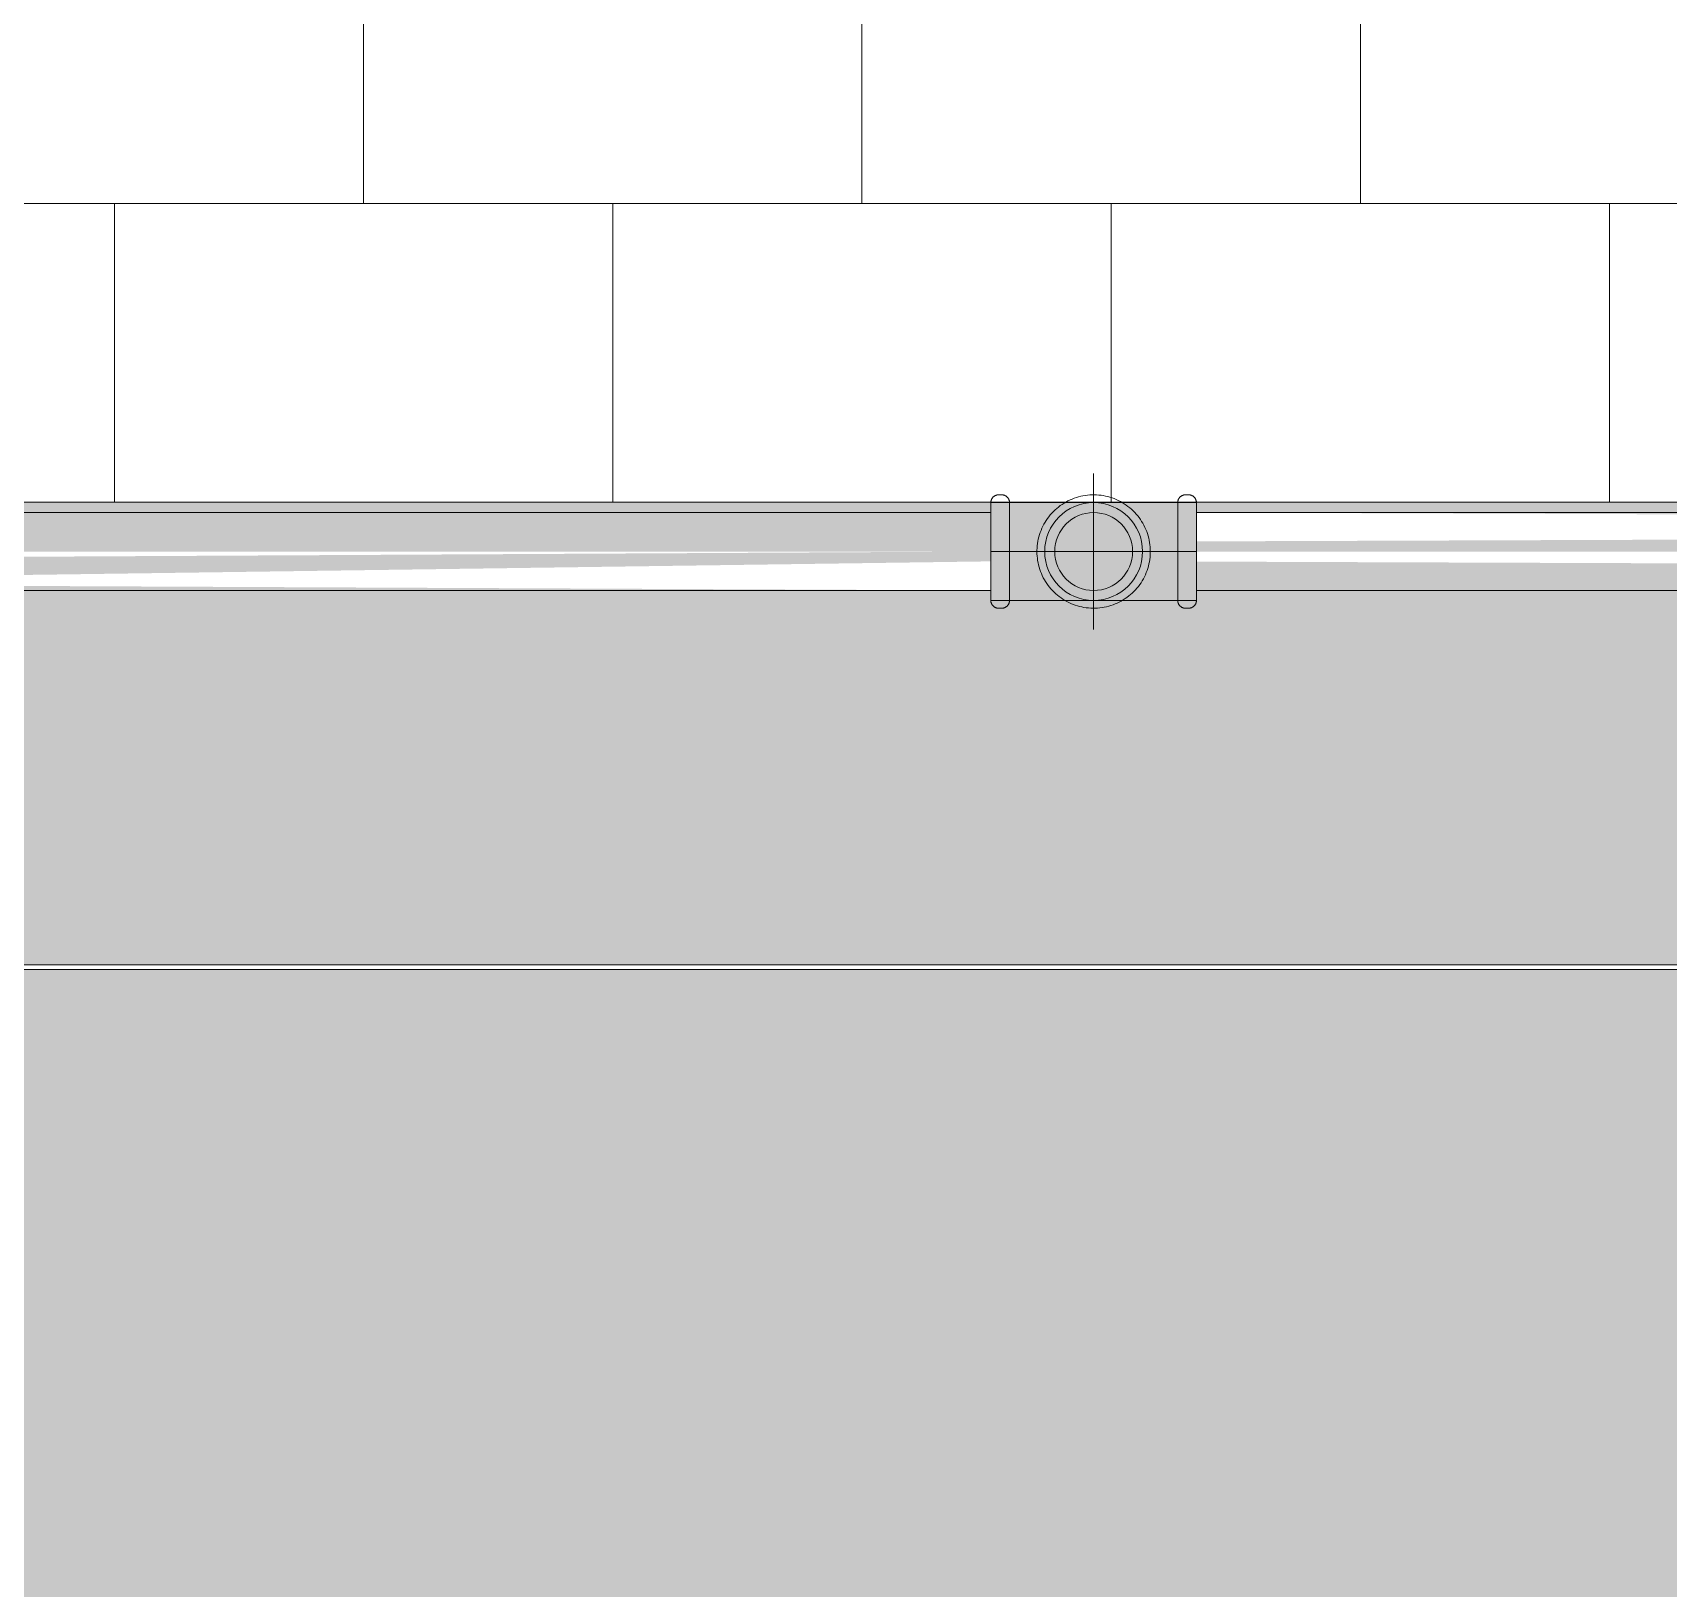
# Model space of a CAD drawing. Header units: metres. Extents: x 147 to 427, y -16 to 162.
# Drawn here: x 320.134 to 320.659, y 99.876 to 100.375 of the extents above; entities that cross this region are included whole.
import ezdxf

# ---------------------------------------------------------------- set-up
doc = ezdxf.new("R2010")
doc.units = ezdxf.units.M
doc.layers.add('1053_ARQ_BASE_MATADOURO_dwg', color=7, linetype='Continuous', lineweight=5, true_color=0x767676)
for name, color, linetype, lineweight in [('A-DETL', 7, 'Continuous', 5), ('A-DETL-GENF', 7, 'Continuous', 5), ('A-VISTA01', 7, 'Continuous', 20), ('A-WALL', 7, 'Continuous', 9), ('A_lay', 7, 'Continuous', 5), ('P-PIPE', 7, 'Continuous', 5), ('P-PIPE-CNTR', 7, 'Continuous', 5)]:
    doc.layers.add(name, color=color, linetype=linetype, lineweight=lineweight)

# ---------------------------------------------------------------- blocks, each defined once
blk = doc.blocks.new('1053_ARQ_BASE_MATADOURO_dwg_arq geral tgov-4039641-TÉRREO 1_20 - Dependente 1')
at = {"layer": 'A_lay', "true_color": 0xaaaaaa}
h = blk.add_hatch(dxfattribs=at)
h.set_pattern_fill('FP_7', color=253, style=0, pattern_type=2)
h.set_pattern_definition([(0, (0, 0), (0, 0.16), []), (90, (0, 0), (-0.08, 0.16), [0.16, -0.16])])
h.paths.add_polyline_path([(19.89847, 17.03819), (29.3459, 17.03819), (29.3459, 17.53815), (19.67273, 17.53538), (19.67273, 17.03819)])
at = {"layer": 'A-VISTA01', "color": 253, "true_color": 0xaaaaaa, "flags": 128}
blk.add_lwpolyline([(29.3459, 17.03819), (19.30006, 17.03819), (18.65722, 16.88819)], dxfattribs=at)
blk = doc.blocks.new('1053_ARQ_BASE_MATADOURO_dwg-3625622-TÉRREO 1_20 - Dependente 1')
blk.add_blockref('1053_ARQ_BASE_MATADOURO_dwg_arq geral tgov-4039641-TÉRREO 1_20 - Dependente 1', (130.20979, 83.18603))

msp = doc.modelspace()

# ---------------------------------------------------------------- hatches: boundary and pattern name
at = {"layer": 'A-DETL-GENF', "true_color": 0xffff00}
h = msp.add_hatch(color=2, dxfattribs=at)
h.paths.add_polyline_path([(335.06998, 79.44633), (337.16865, 79.44633), (337.16865, 100.07422), (313.56872, 100.07422), (313.56872, 79.44633), (334.60043, 79.44633)])
h.paths.add_polyline_path([(314.07797, 79.90256), (314.07797, 99.77691), (336.70047, 99.77691), (336.70047, 79.90256), (321.69338, 79.90256)])
at = {"layer": 'A-WALL', "true_color": 0xffd4aa, "transparency": 33554483}
h = msp.add_hatch(color=41, dxfattribs=at)
h.paths.add_polyline_path([(317.92487, 100.07572), (327.93136, 100.07572), (327.93136, 100.22422), (327.90138, 100.21466), (327.89493, 100.19162), (327.88111, 100.21467), (327.89329, 100.22422), (317.90181, 100.22422), (317.91908, 100.07572)])
h.paths.add_polyline_path([(320.44148, 100.19592), (318.45228, 100.20519), (318.45228, 100.22092), (320.44148, 100.21166), (320.44148, 100.19635)])
h.paths.add_polyline_path([(323.04148, 100.19592), (320.50748, 100.20519), (320.50748, 100.22092), (323.05498, 100.21166), (323.05498, 100.19592)])
h.paths.add_polyline_path([(325.52517, 100.19592), (323.09328, 100.20519), (323.09398, 100.22092), (327.8714, 100.21166), (327.8714, 100.19592), (325.64148, 100.19592)])
at = {"layer": 'P-PIPE', "true_color": 0xc0c0c0}
for points in [[(320.44148, 100.20842), (320.44148, 100.22092), (318.45228, 100.21166), (318.45228, 100.20842), (320.41611, 100.20842)], [(323.05498, 100.20842), (323.05498, 100.22092), (320.50748, 100.21166), (320.50748, 100.20842), (322.97064, 100.20842)], [(319.77748, 100.19592), (320.44148, 100.20526), (320.44148, 100.20842), (318.45228, 100.1976), (318.45228, 100.19592), (319.13885, 100.19592)], [(322.33201, 100.19592), (323.05498, 100.20521), (323.05498, 100.20842), (320.50748, 100.1976), (320.50748, 100.19592), (321.69338, 100.19592)]]:
    msp.add_hatch(color=9, dxfattribs=at).paths.add_polyline_path(points)

# ---------------------------------------------------------------- linework, layer by layer
at = {"layer": 'A-DETL'}
msp.add_line((337.16865, 100.07422), (313.56872, 100.07422), dxfattribs=at)
at = {"layer": 'A-WALL', "color": 253, "true_color": 0xaaaaaa}
for p, q in [((327.93136, 100.22422), (317.90181, 100.22422)), ((317.91891, 100.07572), (327.93136, 100.07572))]:
    msp.add_line(p, q, dxfattribs=at)
at = {"layer": 'A-WALL', "color": 9, "true_color": 0xc8b8aa}
msp.add_line((317.91908, 100.07422), (327.93136, 100.07422), dxfattribs=at)
at = {"layer": 'P-PIPE'}
for p, q in [((320.50748, 100.22412), (320.44148, 100.22412)), ((320.44148, 100.22412), (320.44148, 100.22202)), ((320.44148, 100.22412), (320.44148, 100.21952)), ((320.50748, 100.22412), (320.44148, 100.22412)), ((320.44148, 100.22412), (320.44148, 100.20842)), ((320.44148, 100.22412), (320.44148, 100.20842)), ((320.44498, 100.22662), (320.44398, 100.22662)), ((320.44498, 100.22662), (320.44398, 100.22662)), ((320.44748, 100.22412), (320.44748, 100.20842)), ((320.44748, 100.22412), (320.44748, 100.20842)), ((320.50148, 100.20842), (320.50148, 100.22412)), ((320.50148, 100.20842), (320.50148, 100.22412)), ((320.50498, 100.22662), (320.50398, 100.22662)), ((320.50498, 100.22662), (320.50398, 100.22662)), ((320.50748, 100.22202), (320.50748, 100.22412)), ((320.50748, 100.21952), (320.50748, 100.22412)), ((320.50748, 100.20842), (320.50748, 100.22412)), ((320.50748, 100.20842), (320.50748, 100.22412)), ((320.44148, 100.22092), (318.45228, 100.22092)), ((320.44148, 100.19592), (320.44148, 100.22092)), ((323.05498, 100.22092), (320.50748, 100.22092)), ((320.50748, 100.22092), (320.50748, 100.19592)), ((320.44148, 100.20842), (320.44148, 100.19272)), ((320.44148, 100.20842), (320.44148, 100.19272)), ((320.44748, 100.20842), (320.44748, 100.19272)), ((320.44748, 100.20842), (320.44748, 100.19272)), ((320.50148, 100.19272), (320.50148, 100.20842)), ((320.50148, 100.19272), (320.50148, 100.20842)), ((320.50748, 100.19272), (320.50748, 100.20842)), ((320.50748, 100.19272), (320.50748, 100.20842)), ((320.44148, 100.19732), (320.44148, 100.19272)), ((320.50748, 100.19272), (320.50748, 100.19732)), ((318.45228, 100.19592), (320.44148, 100.19592)), ((320.44148, 100.19483), (320.44148, 100.19272)), ((320.44148, 100.19272), (320.50748, 100.19272)), ((320.44148, 100.19272), (320.50748, 100.19272)), ((320.50748, 100.19592), (323.05498, 100.19592)), ((320.50748, 100.19272), (320.50748, 100.19483)), ((320.44398, 100.19022), (320.44498, 100.19022)), ((320.44398, 100.19022), (320.44498, 100.19022)), ((320.50398, 100.19022), (320.50498, 100.19022)), ((320.50398, 100.19022), (320.50498, 100.19022))]:
    msp.add_line(p, q, dxfattribs=at)
at = {"layer": 'P-PIPE', "flags": 128}
for points in [[(320.44148, 100.22412), (320.44148, 100.22422), (320.44149, 100.22432), (320.4415, 100.22442), (320.44151, 100.22452), (320.44153, 100.22462), (320.44155, 100.22472), (320.44158, 100.22481), (320.4416, 100.22491), (320.44164, 100.225), (320.44167, 100.2251), (320.44172, 100.22519), (320.44176, 100.22528), (320.44181, 100.22536), (320.44186, 100.22545), (320.44191, 100.22553), (320.44197, 100.22561), (320.44203, 100.22569), (320.4421, 100.22577), (320.44217, 100.22584), (320.44224, 100.22592), (320.44231, 100.22598), (320.44238, 100.22605), (320.44246, 100.22611), (320.44254, 100.22617), (320.44263, 100.22623), (320.44271, 100.22628), (320.4428, 100.22633), (320.44289, 100.22637), (320.44298, 100.22641), (320.44307, 100.22645), (320.44317, 100.22649), (320.44326, 100.22652), (320.44336, 100.22654), (320.44345, 100.22657), (320.44355, 100.22659), (320.44365, 100.2266), (320.44375, 100.22661), (320.44385, 100.22662), (320.44395, 100.22662), (320.44398, 100.22662)], [(320.44148, 100.22412), (320.44148, 100.22422), (320.44149, 100.22432), (320.4415, 100.22442), (320.44151, 100.22452), (320.44153, 100.22462), (320.44155, 100.22472), (320.44158, 100.22481), (320.4416, 100.22491), (320.44164, 100.225), (320.44167, 100.2251), (320.44172, 100.22519), (320.44176, 100.22528), (320.44181, 100.22536), (320.44186, 100.22545), (320.44191, 100.22553), (320.44197, 100.22561), (320.44203, 100.22569), (320.4421, 100.22577), (320.44217, 100.22584), (320.44224, 100.22592), (320.44231, 100.22598), (320.44238, 100.22605), (320.44246, 100.22611), (320.44254, 100.22617), (320.44263, 100.22623), (320.44271, 100.22628), (320.4428, 100.22633), (320.44289, 100.22637), (320.44298, 100.22641), (320.44307, 100.22645), (320.44317, 100.22649), (320.44326, 100.22652), (320.44336, 100.22654), (320.44345, 100.22657), (320.44355, 100.22659), (320.44365, 100.2266), (320.44375, 100.22661), (320.44385, 100.22662), (320.44395, 100.22662), (320.44398, 100.22662)], [(320.44148, 100.22411), (320.44148, 100.22407), (320.44148, 100.22401), (320.44148, 100.22392), (320.44148, 100.22381), (320.44148, 100.22367), (320.44148, 100.22351), (320.44148, 100.22332), (320.44148, 100.22312), (320.44148, 100.22288), (320.44148, 100.22263), (320.44148, 100.22235), (320.44148, 100.22205), (320.44148, 100.22172), (320.44148, 100.22138), (320.44148, 100.22101)], [(320.44148, 100.22411), (320.44148, 100.22407), (320.44148, 100.22401), (320.44148, 100.22392), (320.44148, 100.22381), (320.44148, 100.22367), (320.44148, 100.22351), (320.44148, 100.22332), (320.44148, 100.22312), (320.44148, 100.22288), (320.44148, 100.22263), (320.44148, 100.22235), (320.44148, 100.22205), (320.44148, 100.22172), (320.44148, 100.22138), (320.44148, 100.22101), (320.44148, 100.22063), (320.44148, 100.22023), (320.44148, 100.2198), (320.44148, 100.21936), (320.44148, 100.2189), (320.44148, 100.21843), (320.44148, 100.21793), (320.44148, 100.21743), (320.44148, 100.2169), (320.44148, 100.21637), (320.44148, 100.21582), (320.44148, 100.21526), (320.44148, 100.21469), (320.44148, 100.21411), (320.44148, 100.21352), (320.44148, 100.21292), (320.44148, 100.21232), (320.44148, 100.21171), (320.44148, 100.21109), (320.44148, 100.21047), (320.44148, 100.20985), (320.44148, 100.20922), (320.44148, 100.20859), (320.44148, 100.20842)], [(320.44148, 100.22091), (320.44148, 100.22128), (320.44148, 100.22163), (320.44148, 100.22196), (320.44148, 100.22227), (320.44148, 100.22255), (320.44148, 100.22282), (320.44148, 100.22305), (320.44148, 100.22327), (320.44148, 100.22346), (320.44148, 100.22363), (320.44148, 100.22377), (320.44148, 100.22389), (320.44148, 100.22399), (320.44148, 100.22406), (320.44148, 100.2241)], [(320.44148, 100.22052), (320.44148, 100.22091), (320.44148, 100.22128), (320.44148, 100.22163), (320.44148, 100.22196), (320.44148, 100.22227), (320.44148, 100.22255), (320.44148, 100.22282), (320.44148, 100.22305), (320.44148, 100.22327), (320.44148, 100.22346), (320.44148, 100.22363), (320.44148, 100.22377), (320.44148, 100.22389), (320.44148, 100.22399), (320.44148, 100.22406), (320.44148, 100.2241)], [(320.44498, 100.22662), (320.44508, 100.22662), (320.44518, 100.22661), (320.44528, 100.2266), (320.44538, 100.22659), (320.44547, 100.22657), (320.44557, 100.22655), (320.44567, 100.22652), (320.44576, 100.2265), (320.44586, 100.22646), (320.44595, 100.22642), (320.44604, 100.22638), (320.44613, 100.22634), (320.44622, 100.22629), (320.44631, 100.22624), (320.44639, 100.22619), (320.44647, 100.22613), (320.44655, 100.22607), (320.44663, 100.226), (320.4467, 100.22593), (320.44677, 100.22586), (320.44684, 100.22579), (320.4469, 100.22571), (320.44697, 100.22564), (320.44703, 100.22556), (320.44708, 100.22547), (320.44713, 100.22539), (320.44718, 100.2253), (320.44723, 100.22521), (320.44727, 100.22512), (320.44731, 100.22503), (320.44734, 100.22493), (320.44737, 100.22484), (320.4474, 100.22474), (320.44742, 100.22465), (320.44744, 100.22455), (320.44746, 100.22445), (320.44747, 100.22435), (320.44747, 100.22425), (320.44748, 100.22415), (320.44748, 100.22412)], [(320.44498, 100.22662), (320.44508, 100.22662), (320.44518, 100.22661), (320.44528, 100.2266), (320.44538, 100.22659), (320.44547, 100.22657), (320.44557, 100.22655), (320.44567, 100.22652), (320.44576, 100.2265), (320.44586, 100.22646), (320.44595, 100.22642), (320.44604, 100.22638), (320.44613, 100.22634), (320.44622, 100.22629), (320.44631, 100.22624), (320.44639, 100.22619), (320.44647, 100.22613), (320.44655, 100.22607), (320.44663, 100.226), (320.4467, 100.22593), (320.44677, 100.22586), (320.44684, 100.22579), (320.4469, 100.22571), (320.44697, 100.22564), (320.44703, 100.22556), (320.44708, 100.22547), (320.44713, 100.22539), (320.44718, 100.2253), (320.44723, 100.22521), (320.44727, 100.22512), (320.44731, 100.22503), (320.44734, 100.22493), (320.44737, 100.22484), (320.4474, 100.22474), (320.44742, 100.22465), (320.44744, 100.22455), (320.44746, 100.22445), (320.44747, 100.22435), (320.44747, 100.22425), (320.44748, 100.22415), (320.44748, 100.22412)], [(320.44748, 100.22411), (320.44748, 100.22407), (320.44748, 100.22401), (320.44748, 100.22392), (320.44748, 100.22381), (320.44748, 100.22367), (320.44748, 100.22351), (320.44748, 100.22332), (320.44748, 100.22312), (320.44748, 100.22288), (320.44748, 100.22263), (320.44748, 100.22235), (320.44748, 100.22205), (320.44748, 100.22172), (320.44748, 100.22138), (320.44748, 100.22101), (320.44748, 100.22063), (320.44748, 100.22023), (320.44748, 100.2198), (320.44748, 100.21936), (320.44748, 100.2189), (320.44748, 100.21843), (320.44748, 100.21793), (320.44748, 100.21743), (320.44748, 100.2169), (320.44748, 100.21637), (320.44748, 100.21582), (320.44748, 100.21526), (320.44748, 100.21469), (320.44748, 100.21411), (320.44748, 100.21352), (320.44748, 100.21292), (320.44748, 100.21232), (320.44748, 100.21171), (320.44748, 100.21109), (320.44748, 100.21047), (320.44748, 100.20985), (320.44748, 100.20922), (320.44748, 100.20859), (320.44748, 100.20842)], [(320.44748, 100.22411), (320.44748, 100.22407), (320.44748, 100.22401), (320.44748, 100.22392), (320.44748, 100.22381), (320.44748, 100.22367), (320.44748, 100.22351), (320.44748, 100.22332), (320.44748, 100.22312), (320.44748, 100.22288), (320.44748, 100.22263), (320.44748, 100.22235), (320.44748, 100.22205), (320.44748, 100.22172), (320.44748, 100.22138), (320.44748, 100.22101), (320.44748, 100.22063), (320.44748, 100.22023), (320.44748, 100.2198), (320.44748, 100.21936), (320.44748, 100.2189), (320.44748, 100.21843), (320.44748, 100.21793), (320.44748, 100.21743), (320.44748, 100.2169), (320.44748, 100.21637), (320.44748, 100.21582), (320.44748, 100.21526), (320.44748, 100.21469), (320.44748, 100.21411), (320.44748, 100.21352), (320.44748, 100.21292), (320.44748, 100.21232), (320.44748, 100.21171), (320.44748, 100.21109), (320.44748, 100.21047), (320.44748, 100.20985), (320.44748, 100.20922), (320.44748, 100.20859), (320.44748, 100.20842)], [(320.44748, 100.20842), (320.44748, 100.20905), (320.44748, 100.20968), (320.44748, 100.2103), (320.44748, 100.21092), (320.44748, 100.21154), (320.44748, 100.21215), (320.44748, 100.21276), (320.44748, 100.21336), (320.44748, 100.21395), (320.44748, 100.21454), (320.44748, 100.21511), (320.44748, 100.21567), (320.44748, 100.21622), (320.44748, 100.21676), (320.44748, 100.21729), (320.44748, 100.2178), (320.44748, 100.21829), (320.44748, 100.21877), (320.44748, 100.21924), (320.44748, 100.21968), (320.44748, 100.22011), (320.44748, 100.22052), (320.44748, 100.22091), (320.44748, 100.22128), (320.44748, 100.22163), (320.44748, 100.22196), (320.44748, 100.22227), (320.44748, 100.22255), (320.44748, 100.22282), (320.44748, 100.22305), (320.44748, 100.22327), (320.44748, 100.22346), (320.44748, 100.22363), (320.44748, 100.22377), (320.44748, 100.22389), (320.44748, 100.22399), (320.44748, 100.22406), (320.44748, 100.2241)], [(320.44748, 100.20842), (320.44748, 100.20905), (320.44748, 100.20968), (320.44748, 100.2103), (320.44748, 100.21092), (320.44748, 100.21154), (320.44748, 100.21215), (320.44748, 100.21276), (320.44748, 100.21336), (320.44748, 100.21395), (320.44748, 100.21454), (320.44748, 100.21511), (320.44748, 100.21567), (320.44748, 100.21622), (320.44748, 100.21676), (320.44748, 100.21729), (320.44748, 100.2178), (320.44748, 100.21829), (320.44748, 100.21877), (320.44748, 100.21924), (320.44748, 100.21968), (320.44748, 100.22011), (320.44748, 100.22052), (320.44748, 100.22091), (320.44748, 100.22128), (320.44748, 100.22163), (320.44748, 100.22196), (320.44748, 100.22227), (320.44748, 100.22255), (320.44748, 100.22282), (320.44748, 100.22305), (320.44748, 100.22327), (320.44748, 100.22346), (320.44748, 100.22363), (320.44748, 100.22377), (320.44748, 100.22389), (320.44748, 100.22399), (320.44748, 100.22406), (320.44748, 100.2241)], [(320.49268, 100.20842), (320.49266, 100.20915), (320.49262, 100.20988), (320.49255, 100.2106), (320.49245, 100.21132), (320.49231, 100.21204), (320.49216, 100.21275), (320.49197, 100.21345), (320.49175, 100.21415), (320.49151, 100.21483), (320.49124, 100.21551), (320.49094, 100.21617), (320.49062, 100.21683), (320.49027, 100.21747), (320.4899, 100.21809), (320.4895, 100.2187), (320.48908, 100.21929), (320.48863, 100.21987), (320.48816, 100.22042), (320.48767, 100.22096), (320.48716, 100.22148), (320.48663, 100.22197), (320.48607, 100.22245), (320.4855, 100.2229), (320.48492, 100.22333), (320.48431, 100.22374), (320.48369, 100.22412), (320.48306, 100.22447), (320.48241, 100.2248), (320.48175, 100.22511), (320.48107, 100.22539), (320.48039, 100.22564), (320.4797, 100.22586), (320.47899, 100.22605), (320.47829, 100.22622), (320.47757, 100.22636), (320.47685, 100.22647), (320.47613, 100.22655), (320.4754, 100.2266), (320.47467, 100.22662), (320.47395, 100.22661), (320.47322, 100.22658), (320.47249, 100.22651), (320.47177, 100.22642), (320.47105, 100.2263), (320.47034, 100.22615), (320.46964, 100.22597), (320.46894, 100.22576), (320.46825, 100.22552), (320.46757, 100.22526), (320.4669, 100.22497), (320.46625, 100.22466), (320.46561, 100.22431), (320.46498, 100.22395), (320.46436, 100.22355), (320.46377, 100.22314), (320.46319, 100.2227), (320.46263, 100.22223), (320.46208, 100.22175), (320.46156, 100.22124), (320.46106, 100.22072), (320.46058, 100.22017), (320.46012, 100.2196), (320.45968, 100.21902), (320.45927, 100.21842), (320.45888, 100.2178), (320.45852, 100.21717), (320.45818, 100.21653), (320.45787, 100.21587), (320.45759, 100.2152), (320.45733, 100.21452), (320.4571, 100.21383), (320.4569, 100.21313), (320.45672, 100.21242), (320.45658, 100.21171), (320.45646, 100.21099), (320.45637, 100.21027), (320.45631, 100.20954), (320.45628, 100.20881), (320.45628, 100.20842)], [(320.49268, 100.20842), (320.49266, 100.20915), (320.49262, 100.20988), (320.49255, 100.2106), (320.49245, 100.21132), (320.49231, 100.21204), (320.49216, 100.21275), (320.49197, 100.21345), (320.49175, 100.21415), (320.49151, 100.21483), (320.49124, 100.21551), (320.49094, 100.21617), (320.49062, 100.21683), (320.49027, 100.21747), (320.4899, 100.21809), (320.4895, 100.2187), (320.48908, 100.21929), (320.48863, 100.21987), (320.48816, 100.22042), (320.48767, 100.22096), (320.48716, 100.22148), (320.48663, 100.22197), (320.48607, 100.22245), (320.4855, 100.2229), (320.48492, 100.22333), (320.48431, 100.22374), (320.48369, 100.22412), (320.48306, 100.22447), (320.48241, 100.2248), (320.48175, 100.22511), (320.48107, 100.22539), (320.48039, 100.22564), (320.4797, 100.22586), (320.47899, 100.22605), (320.47829, 100.22622), (320.47757, 100.22636), (320.47685, 100.22647), (320.47613, 100.22655), (320.4754, 100.2266), (320.47467, 100.22662), (320.47395, 100.22661), (320.47322, 100.22658), (320.47249, 100.22651), (320.47177, 100.22642), (320.47105, 100.2263), (320.47034, 100.22615), (320.46964, 100.22597), (320.46894, 100.22576), (320.46825, 100.22552), (320.46757, 100.22526), (320.4669, 100.22497), (320.46625, 100.22466), (320.46561, 100.22431), (320.46498, 100.22395), (320.46436, 100.22355), (320.46377, 100.22314), (320.46319, 100.2227), (320.46263, 100.22223), (320.46208, 100.22175), (320.46156, 100.22124), (320.46106, 100.22072), (320.46058, 100.22017), (320.46012, 100.2196), (320.45968, 100.21902), (320.45927, 100.21842), (320.45888, 100.2178), (320.45852, 100.21717), (320.45818, 100.21653), (320.45787, 100.21587), (320.45759, 100.2152), (320.45733, 100.21452), (320.4571, 100.21383), (320.4569, 100.21313), (320.45672, 100.21242), (320.45658, 100.21171), (320.45646, 100.21099), (320.45637, 100.21027), (320.45631, 100.20954), (320.45628, 100.20881), (320.45628, 100.20842)], [(320.50148, 100.22412), (320.50148, 100.22422), (320.50149, 100.22432), (320.5015, 100.22442), (320.50151, 100.22452), (320.50153, 100.22462), (320.50155, 100.22472), (320.50158, 100.22481), (320.5016, 100.22491), (320.50164, 100.225), (320.50167, 100.2251), (320.50172, 100.22519), (320.50176, 100.22528), (320.50181, 100.22536), (320.50186, 100.22545), (320.50191, 100.22553), (320.50197, 100.22561), (320.50203, 100.22569), (320.5021, 100.22577), (320.50217, 100.22584), (320.50224, 100.22592), (320.50231, 100.22598), (320.50238, 100.22605), (320.50246, 100.22611), (320.50254, 100.22617), (320.50263, 100.22623), (320.50271, 100.22628), (320.5028, 100.22633), (320.50289, 100.22637), (320.50298, 100.22641), (320.50307, 100.22645), (320.50317, 100.22649), (320.50326, 100.22652), (320.50336, 100.22654), (320.50345, 100.22657), (320.50355, 100.22659), (320.50365, 100.2266), (320.50375, 100.22661), (320.50385, 100.22662), (320.50395, 100.22662), (320.50398, 100.22662)], [(320.50148, 100.22412), (320.50148, 100.22422), (320.50149, 100.22432), (320.5015, 100.22442), (320.50151, 100.22452), (320.50153, 100.22462), (320.50155, 100.22472), (320.50158, 100.22481), (320.5016, 100.22491), (320.50164, 100.225), (320.50167, 100.2251), (320.50172, 100.22519), (320.50176, 100.22528), (320.50181, 100.22536), (320.50186, 100.22545), (320.50191, 100.22553), (320.50197, 100.22561), (320.50203, 100.22569), (320.5021, 100.22577), (320.50217, 100.22584), (320.50224, 100.22592), (320.50231, 100.22598), (320.50238, 100.22605), (320.50246, 100.22611), (320.50254, 100.22617), (320.50263, 100.22623), (320.50271, 100.22628), (320.5028, 100.22633), (320.50289, 100.22637), (320.50298, 100.22641), (320.50307, 100.22645), (320.50317, 100.22649), (320.50326, 100.22652), (320.50336, 100.22654), (320.50345, 100.22657), (320.50355, 100.22659), (320.50365, 100.2266), (320.50375, 100.22661), (320.50385, 100.22662), (320.50395, 100.22662), (320.50398, 100.22662)], [(320.50148, 100.22411), (320.50148, 100.22407), (320.50148, 100.22401), (320.50148, 100.22392), (320.50148, 100.22381), (320.50148, 100.22367), (320.50148, 100.22351), (320.50148, 100.22332), (320.50148, 100.22312), (320.50148, 100.22288), (320.50148, 100.22263), (320.50148, 100.22235), (320.50148, 100.22205), (320.50148, 100.22172), (320.50148, 100.22138), (320.50148, 100.22101), (320.50148, 100.22063), (320.50148, 100.22023), (320.50148, 100.2198), (320.50148, 100.21936), (320.50148, 100.2189), (320.50148, 100.21843), (320.50148, 100.21793), (320.50148, 100.21743), (320.50148, 100.2169), (320.50148, 100.21637), (320.50148, 100.21582), (320.50148, 100.21526), (320.50148, 100.21469), (320.50148, 100.21411), (320.50148, 100.21352), (320.50148, 100.21292), (320.50148, 100.21232), (320.50148, 100.21171), (320.50148, 100.21109), (320.50148, 100.21047), (320.50148, 100.20985), (320.50148, 100.20922), (320.50148, 100.20859), (320.50148, 100.20842)], [(320.50148, 100.22411), (320.50148, 100.22407), (320.50148, 100.22401), (320.50148, 100.22392), (320.50148, 100.22381), (320.50148, 100.22367), (320.50148, 100.22351), (320.50148, 100.22332), (320.50148, 100.22312), (320.50148, 100.22288), (320.50148, 100.22263), (320.50148, 100.22235), (320.50148, 100.22205), (320.50148, 100.22172), (320.50148, 100.22138), (320.50148, 100.22101), (320.50148, 100.22063), (320.50148, 100.22023), (320.50148, 100.2198), (320.50148, 100.21936), (320.50148, 100.2189), (320.50148, 100.21843), (320.50148, 100.21793), (320.50148, 100.21743), (320.50148, 100.2169), (320.50148, 100.21637), (320.50148, 100.21582), (320.50148, 100.21526), (320.50148, 100.21469), (320.50148, 100.21411), (320.50148, 100.21352), (320.50148, 100.21292), (320.50148, 100.21232), (320.50148, 100.21171), (320.50148, 100.21109), (320.50148, 100.21047), (320.50148, 100.20985), (320.50148, 100.20922), (320.50148, 100.20859), (320.50148, 100.20842)], [(320.50148, 100.20842), (320.50148, 100.20905), (320.50148, 100.20968), (320.50148, 100.2103), (320.50148, 100.21092), (320.50148, 100.21154), (320.50148, 100.21215), (320.50148, 100.21276), (320.50148, 100.21336), (320.50148, 100.21395), (320.50148, 100.21454), (320.50148, 100.21511), (320.50148, 100.21567), (320.50148, 100.21622), (320.50148, 100.21676), (320.50148, 100.21729), (320.50148, 100.2178), (320.50148, 100.21829), (320.50148, 100.21877), (320.50148, 100.21924), (320.50148, 100.21968), (320.50148, 100.22011), (320.50148, 100.22052), (320.50148, 100.22091), (320.50148, 100.22128), (320.50148, 100.22163), (320.50148, 100.22196), (320.50148, 100.22227), (320.50148, 100.22255), (320.50148, 100.22282), (320.50148, 100.22305), (320.50148, 100.22327), (320.50148, 100.22346), (320.50148, 100.22363), (320.50148, 100.22377), (320.50148, 100.22389), (320.50148, 100.22399), (320.50148, 100.22406), (320.50148, 100.2241)], [(320.50148, 100.20842), (320.50148, 100.20905), (320.50148, 100.20968), (320.50148, 100.2103), (320.50148, 100.21092), (320.50148, 100.21154), (320.50148, 100.21215), (320.50148, 100.21276), (320.50148, 100.21336), (320.50148, 100.21395), (320.50148, 100.21454), (320.50148, 100.21511), (320.50148, 100.21567), (320.50148, 100.21622), (320.50148, 100.21676), (320.50148, 100.21729), (320.50148, 100.2178), (320.50148, 100.21829), (320.50148, 100.21877), (320.50148, 100.21924), (320.50148, 100.21968), (320.50148, 100.22011), (320.50148, 100.22052), (320.50148, 100.22091), (320.50148, 100.22128), (320.50148, 100.22163), (320.50148, 100.22196), (320.50148, 100.22227), (320.50148, 100.22255), (320.50148, 100.22282), (320.50148, 100.22305), (320.50148, 100.22327), (320.50148, 100.22346), (320.50148, 100.22363), (320.50148, 100.22377), (320.50148, 100.22389), (320.50148, 100.22399), (320.50148, 100.22406), (320.50148, 100.2241)], [(320.50498, 100.22662), (320.50508, 100.22662), (320.50518, 100.22661), (320.50528, 100.2266), (320.50538, 100.22659), (320.50547, 100.22657), (320.50557, 100.22655), (320.50567, 100.22652), (320.50576, 100.2265), (320.50586, 100.22646), (320.50595, 100.22642), (320.50604, 100.22638), (320.50613, 100.22634), (320.50622, 100.22629), (320.50631, 100.22624), (320.50639, 100.22619), (320.50647, 100.22613), (320.50655, 100.22607), (320.50663, 100.226), (320.5067, 100.22593), (320.50677, 100.22586), (320.50684, 100.22579), (320.5069, 100.22571), (320.50697, 100.22564), (320.50703, 100.22556), (320.50708, 100.22547), (320.50713, 100.22539), (320.50718, 100.2253), (320.50723, 100.22521), (320.50727, 100.22512), (320.50731, 100.22503), (320.50734, 100.22493), (320.50737, 100.22484), (320.5074, 100.22474), (320.50742, 100.22465), (320.50744, 100.22455), (320.50746, 100.22445), (320.50747, 100.22435), (320.50747, 100.22425), (320.50748, 100.22415), (320.50748, 100.22412)], [(320.50498, 100.22662), (320.50508, 100.22662), (320.50518, 100.22661), (320.50528, 100.2266), (320.50538, 100.22659), (320.50547, 100.22657), (320.50557, 100.22655), (320.50567, 100.22652), (320.50576, 100.2265), (320.50586, 100.22646), (320.50595, 100.22642), (320.50604, 100.22638), (320.50613, 100.22634), (320.50622, 100.22629), (320.50631, 100.22624), (320.50639, 100.22619), (320.50647, 100.22613), (320.50655, 100.22607), (320.50663, 100.226), (320.5067, 100.22593), (320.50677, 100.22586), (320.50684, 100.22579), (320.5069, 100.22571), (320.50697, 100.22564), (320.50703, 100.22556), (320.50708, 100.22547), (320.50713, 100.22539), (320.50718, 100.2253), (320.50723, 100.22521), (320.50727, 100.22512), (320.50731, 100.22503), (320.50734, 100.22493), (320.50737, 100.22484), (320.5074, 100.22474), (320.50742, 100.22465), (320.50744, 100.22455), (320.50746, 100.22445), (320.50747, 100.22435), (320.50747, 100.22425), (320.50748, 100.22415), (320.50748, 100.22412)], [(320.50748, 100.22411), (320.50748, 100.22407), (320.50748, 100.22401), (320.50748, 100.22392), (320.50748, 100.22381), (320.50748, 100.22367), (320.50748, 100.22351), (320.50748, 100.22332), (320.50748, 100.22312), (320.50748, 100.22288), (320.50748, 100.22263), (320.50748, 100.22235), (320.50748, 100.22205), (320.50748, 100.22172), (320.50748, 100.22138), (320.50748, 100.22101)], [(320.50748, 100.22411), (320.50748, 100.22407), (320.50748, 100.22401), (320.50748, 100.22392), (320.50748, 100.22381), (320.50748, 100.22367), (320.50748, 100.22351), (320.50748, 100.22332), (320.50748, 100.22312), (320.50748, 100.22288), (320.50748, 100.22263), (320.50748, 100.22235), (320.50748, 100.22205), (320.50748, 100.22172), (320.50748, 100.22138), (320.50748, 100.22101), (320.50748, 100.22063)], [(320.50748, 100.22091), (320.50748, 100.22128), (320.50748, 100.22163), (320.50748, 100.22196), (320.50748, 100.22227), (320.50748, 100.22255), (320.50748, 100.22282), (320.50748, 100.22305), (320.50748, 100.22327), (320.50748, 100.22346), (320.50748, 100.22363), (320.50748, 100.22377), (320.50748, 100.22389), (320.50748, 100.22399), (320.50748, 100.22406), (320.50748, 100.2241)], [(320.50748, 100.20842), (320.50748, 100.20905), (320.50748, 100.20968), (320.50748, 100.2103), (320.50748, 100.21092), (320.50748, 100.21154), (320.50748, 100.21215), (320.50748, 100.21276), (320.50748, 100.21336), (320.50748, 100.21395), (320.50748, 100.21454), (320.50748, 100.21511), (320.50748, 100.21567), (320.50748, 100.21622), (320.50748, 100.21676), (320.50748, 100.21729), (320.50748, 100.2178), (320.50748, 100.21829), (320.50748, 100.21877), (320.50748, 100.21924), (320.50748, 100.21968), (320.50748, 100.22011), (320.50748, 100.22052), (320.50748, 100.22091), (320.50748, 100.22128), (320.50748, 100.22163), (320.50748, 100.22196), (320.50748, 100.22227), (320.50748, 100.22255), (320.50748, 100.22282), (320.50748, 100.22305), (320.50748, 100.22327), (320.50748, 100.22346), (320.50748, 100.22363), (320.50748, 100.22377), (320.50748, 100.22389), (320.50748, 100.22399), (320.50748, 100.22406), (320.50748, 100.2241)], [(320.44148, 100.20842), (320.44148, 100.20779), (320.44148, 100.20717), (320.44148, 100.20654), (320.44148, 100.20592), (320.44148, 100.2053), (320.44148, 100.20469), (320.44148, 100.20408), (320.44148, 100.20348), (320.44148, 100.20289), (320.44148, 100.20231), (320.44148, 100.20173), (320.44148, 100.20117), (320.44148, 100.20062), (320.44148, 100.20008), (320.44148, 100.19956), (320.44148, 100.19905), (320.44148, 100.19855), (320.44148, 100.19807), (320.44148, 100.19761), (320.44148, 100.19716), (320.44148, 100.19673), (320.44148, 100.19632), (320.44148, 100.19593), (320.44148, 100.19556), (320.44148, 100.19521), (320.44148, 100.19488), (320.44148, 100.19458), (320.44148, 100.19429), (320.44148, 100.19403), (320.44148, 100.19379), (320.44148, 100.19357), (320.44148, 100.19338), (320.44148, 100.19321), (320.44148, 100.19307), (320.44148, 100.19295), (320.44148, 100.19286), (320.44148, 100.19279), (320.44148, 100.19274)], [(320.44748, 100.20842), (320.44748, 100.20779), (320.44748, 100.20717), (320.44748, 100.20654), (320.44748, 100.20592), (320.44748, 100.2053), (320.44748, 100.20469), (320.44748, 100.20408), (320.44748, 100.20348), (320.44748, 100.20289), (320.44748, 100.20231), (320.44748, 100.20173), (320.44748, 100.20117), (320.44748, 100.20062), (320.44748, 100.20008), (320.44748, 100.19956), (320.44748, 100.19905), (320.44748, 100.19855), (320.44748, 100.19807), (320.44748, 100.19761), (320.44748, 100.19716), (320.44748, 100.19673), (320.44748, 100.19632), (320.44748, 100.19593), (320.44748, 100.19556), (320.44748, 100.19521), (320.44748, 100.19488), (320.44748, 100.19458), (320.44748, 100.19429), (320.44748, 100.19403), (320.44748, 100.19379), (320.44748, 100.19357), (320.44748, 100.19338), (320.44748, 100.19321), (320.44748, 100.19307), (320.44748, 100.19295), (320.44748, 100.19286), (320.44748, 100.19279), (320.44748, 100.19274)], [(320.44748, 100.19273), (320.44748, 100.19277), (320.44748, 100.19283), (320.44748, 100.19292), (320.44748, 100.19303), (320.44748, 100.19317), (320.44748, 100.19333), (320.44748, 100.19352), (320.44748, 100.19373), (320.44748, 100.19396), (320.44748, 100.19422), (320.44748, 100.1945), (320.44748, 100.1948), (320.44748, 100.19512), (320.44748, 100.19546), (320.44748, 100.19583), (320.44748, 100.19621), (320.44748, 100.19662), (320.44748, 100.19704), (320.44748, 100.19748), (320.44748, 100.19794), (320.44748, 100.19842), (320.44748, 100.19891), (320.44748, 100.19942), (320.44748, 100.19994), (320.44748, 100.20047), (320.44748, 100.20102), (320.44748, 100.20158), (320.44748, 100.20215), (320.44748, 100.20273), (320.44748, 100.20332), (320.44748, 100.20392), (320.44748, 100.20453), (320.44748, 100.20514), (320.44748, 100.20575), (320.44748, 100.20637), (320.44748, 100.207), (320.44748, 100.20762), (320.44748, 100.20825), (320.44748, 100.20842)], [(320.44748, 100.20842), (320.44748, 100.20779), (320.44748, 100.20717), (320.44748, 100.20654), (320.44748, 100.20592), (320.44748, 100.2053), (320.44748, 100.20469), (320.44748, 100.20408), (320.44748, 100.20348), (320.44748, 100.20289), (320.44748, 100.20231), (320.44748, 100.20173), (320.44748, 100.20117), (320.44748, 100.20062), (320.44748, 100.20008), (320.44748, 100.19956), (320.44748, 100.19905), (320.44748, 100.19855), (320.44748, 100.19807), (320.44748, 100.19761), (320.44748, 100.19716), (320.44748, 100.19673), (320.44748, 100.19632), (320.44748, 100.19593), (320.44748, 100.19556), (320.44748, 100.19521), (320.44748, 100.19488), (320.44748, 100.19458), (320.44748, 100.19429), (320.44748, 100.19403), (320.44748, 100.19379), (320.44748, 100.19357), (320.44748, 100.19338), (320.44748, 100.19321), (320.44748, 100.19307), (320.44748, 100.19295), (320.44748, 100.19286), (320.44748, 100.19279), (320.44748, 100.19274)], [(320.44748, 100.19273), (320.44748, 100.19277), (320.44748, 100.19283), (320.44748, 100.19292), (320.44748, 100.19303), (320.44748, 100.19317), (320.44748, 100.19333), (320.44748, 100.19352), (320.44748, 100.19373), (320.44748, 100.19396), (320.44748, 100.19422), (320.44748, 100.1945), (320.44748, 100.1948), (320.44748, 100.19512), (320.44748, 100.19546), (320.44748, 100.19583), (320.44748, 100.19621), (320.44748, 100.19662), (320.44748, 100.19704), (320.44748, 100.19748), (320.44748, 100.19794), (320.44748, 100.19842), (320.44748, 100.19891), (320.44748, 100.19942), (320.44748, 100.19994), (320.44748, 100.20047), (320.44748, 100.20102), (320.44748, 100.20158), (320.44748, 100.20215), (320.44748, 100.20273), (320.44748, 100.20332), (320.44748, 100.20392), (320.44748, 100.20453), (320.44748, 100.20514), (320.44748, 100.20575), (320.44748, 100.20637), (320.44748, 100.207), (320.44748, 100.20762), (320.44748, 100.20825), (320.44748, 100.20842)], [(320.45628, 100.20842), (320.45629, 100.20769), (320.45634, 100.20697), (320.45641, 100.20624), (320.45651, 100.20552), (320.45664, 100.20481), (320.4568, 100.2041), (320.45699, 100.20339), (320.4572, 100.2027), (320.45744, 100.20201), (320.45771, 100.20133), (320.45801, 100.20067), (320.45833, 100.20002), (320.45868, 100.19938), (320.45906, 100.19875), (320.45946, 100.19815), (320.45988, 100.19755), (320.46033, 100.19698), (320.46079, 100.19642), (320.46129, 100.19588), (320.4618, 100.19537), (320.46233, 100.19487), (320.46288, 100.19439), (320.46345, 100.19394), (320.46404, 100.19351), (320.46464, 100.19311), (320.46526, 100.19273), (320.4659, 100.19237), (320.46655, 100.19204), (320.46721, 100.19174), (320.46788, 100.19146), (320.46857, 100.19121), (320.46926, 100.19099), (320.46996, 100.19079), (320.47067, 100.19062), (320.47138, 100.19049), (320.4721, 100.19038), (320.47283, 100.1903), (320.47355, 100.19025), (320.47428, 100.19022), (320.47501, 100.19023), (320.47574, 100.19027), (320.47646, 100.19033), (320.47718, 100.19042), (320.4779, 100.19055), (320.47861, 100.1907), (320.47932, 100.19088), (320.48002, 100.19109), (320.4807, 100.19132), (320.48138, 100.19158), (320.48205, 100.19187), (320.48271, 100.19219), (320.48335, 100.19253), (320.48398, 100.1929), (320.48459, 100.19329), (320.48519, 100.19371), (320.48577, 100.19415), (320.48633, 100.19461), (320.48687, 100.1951), (320.4874, 100.1956), (320.4879, 100.19613), (320.48838, 100.19668), (320.48884, 100.19724), (320.48927, 100.19782), (320.48969, 100.19842), (320.49007, 100.19904), (320.49044, 100.19967), (320.49077, 100.20032), (320.49108, 100.20097), (320.49137, 100.20164), (320.49163, 100.20233), (320.49186, 100.20302), (320.49206, 100.20372), (320.49223, 100.20442), (320.49238, 100.20514), (320.4925, 100.20585), (320.49258, 100.20658), (320.49264, 100.2073), (320.49267, 100.20803), (320.49268, 100.20842)], [(320.45628, 100.20842), (320.45629, 100.20769), (320.45634, 100.20697), (320.45641, 100.20624), (320.45651, 100.20552), (320.45664, 100.20481), (320.4568, 100.2041), (320.45699, 100.20339), (320.4572, 100.2027), (320.45744, 100.20201), (320.45771, 100.20133), (320.45801, 100.20067), (320.45833, 100.20002), (320.45868, 100.19938), (320.45906, 100.19875), (320.45946, 100.19815), (320.45988, 100.19755), (320.46033, 100.19698), (320.46079, 100.19642), (320.46129, 100.19588), (320.4618, 100.19537), (320.46233, 100.19487), (320.46288, 100.19439), (320.46345, 100.19394), (320.46404, 100.19351), (320.46464, 100.19311), (320.46526, 100.19273), (320.4659, 100.19237), (320.46655, 100.19204), (320.46721, 100.19174), (320.46788, 100.19146), (320.46857, 100.19121), (320.46926, 100.19099), (320.46996, 100.19079), (320.47067, 100.19062), (320.47138, 100.19049), (320.4721, 100.19038), (320.47283, 100.1903), (320.47355, 100.19025), (320.47428, 100.19022), (320.47501, 100.19023), (320.47574, 100.19027), (320.47646, 100.19033), (320.47718, 100.19042), (320.4779, 100.19055), (320.47861, 100.1907), (320.47932, 100.19088), (320.48002, 100.19109), (320.4807, 100.19132), (320.48138, 100.19158), (320.48205, 100.19187), (320.48271, 100.19219), (320.48335, 100.19253), (320.48398, 100.1929), (320.48459, 100.19329), (320.48519, 100.19371), (320.48577, 100.19415), (320.48633, 100.19461), (320.48687, 100.1951), (320.4874, 100.1956), (320.4879, 100.19613), (320.48838, 100.19668), (320.48884, 100.19724), (320.48927, 100.19782), (320.48969, 100.19842), (320.49007, 100.19904), (320.49044, 100.19967), (320.49077, 100.20032), (320.49108, 100.20097), (320.49137, 100.20164), (320.49163, 100.20233), (320.49186, 100.20302), (320.49206, 100.20372), (320.49223, 100.20442), (320.49238, 100.20514), (320.4925, 100.20585), (320.49258, 100.20658), (320.49264, 100.2073), (320.49267, 100.20803), (320.49268, 100.20842)], [(320.50148, 100.20842), (320.50148, 100.20779), (320.50148, 100.20717), (320.50148, 100.20654), (320.50148, 100.20592), (320.50148, 100.2053), (320.50148, 100.20469), (320.50148, 100.20408), (320.50148, 100.20348), (320.50148, 100.20289), (320.50148, 100.20231), (320.50148, 100.20173), (320.50148, 100.20117), (320.50148, 100.20062), (320.50148, 100.20008), (320.50148, 100.19956), (320.50148, 100.19905), (320.50148, 100.19855), (320.50148, 100.19807), (320.50148, 100.19761), (320.50148, 100.19716), (320.50148, 100.19673), (320.50148, 100.19632), (320.50148, 100.19593), (320.50148, 100.19556), (320.50148, 100.19521), (320.50148, 100.19488), (320.50148, 100.19458), (320.50148, 100.19429), (320.50148, 100.19403), (320.50148, 100.19379), (320.50148, 100.19357), (320.50148, 100.19338), (320.50148, 100.19321), (320.50148, 100.19307), (320.50148, 100.19295), (320.50148, 100.19286), (320.50148, 100.19279), (320.50148, 100.19274)], [(320.50148, 100.19273), (320.50148, 100.19277), (320.50148, 100.19283), (320.50148, 100.19292), (320.50148, 100.19303), (320.50148, 100.19317), (320.50148, 100.19333), (320.50148, 100.19352), (320.50148, 100.19373), (320.50148, 100.19396), (320.50148, 100.19422), (320.50148, 100.1945), (320.50148, 100.1948), (320.50148, 100.19512), (320.50148, 100.19546), (320.50148, 100.19583), (320.50148, 100.19621), (320.50148, 100.19662), (320.50148, 100.19704), (320.50148, 100.19748), (320.50148, 100.19794), (320.50148, 100.19842), (320.50148, 100.19891), (320.50148, 100.19942), (320.50148, 100.19994), (320.50148, 100.20047), (320.50148, 100.20102), (320.50148, 100.20158), (320.50148, 100.20215), (320.50148, 100.20273), (320.50148, 100.20332), (320.50148, 100.20392), (320.50148, 100.20453), (320.50148, 100.20514), (320.50148, 100.20575), (320.50148, 100.20637), (320.50148, 100.207), (320.50148, 100.20762), (320.50148, 100.20825), (320.50148, 100.20842)], [(320.50148, 100.20842), (320.50148, 100.20779), (320.50148, 100.20717), (320.50148, 100.20654), (320.50148, 100.20592), (320.50148, 100.2053), (320.50148, 100.20469), (320.50148, 100.20408), (320.50148, 100.20348), (320.50148, 100.20289), (320.50148, 100.20231), (320.50148, 100.20173), (320.50148, 100.20117), (320.50148, 100.20062), (320.50148, 100.20008), (320.50148, 100.19956), (320.50148, 100.19905), (320.50148, 100.19855), (320.50148, 100.19807), (320.50148, 100.19761), (320.50148, 100.19716), (320.50148, 100.19673), (320.50148, 100.19632), (320.50148, 100.19593), (320.50148, 100.19556), (320.50148, 100.19521), (320.50148, 100.19488), (320.50148, 100.19458), (320.50148, 100.19429), (320.50148, 100.19403), (320.50148, 100.19379), (320.50148, 100.19357), (320.50148, 100.19338), (320.50148, 100.19321), (320.50148, 100.19307), (320.50148, 100.19295), (320.50148, 100.19286), (320.50148, 100.19279), (320.50148, 100.19274)], [(320.50148, 100.19273), (320.50148, 100.19277), (320.50148, 100.19283), (320.50148, 100.19292), (320.50148, 100.19303), (320.50148, 100.19317), (320.50148, 100.19333), (320.50148, 100.19352), (320.50148, 100.19373), (320.50148, 100.19396), (320.50148, 100.19422), (320.50148, 100.1945), (320.50148, 100.1948), (320.50148, 100.19512), (320.50148, 100.19546), (320.50148, 100.19583), (320.50148, 100.19621), (320.50148, 100.19662), (320.50148, 100.19704), (320.50148, 100.19748), (320.50148, 100.19794), (320.50148, 100.19842), (320.50148, 100.19891), (320.50148, 100.19942), (320.50148, 100.19994), (320.50148, 100.20047), (320.50148, 100.20102), (320.50148, 100.20158), (320.50148, 100.20215), (320.50148, 100.20273), (320.50148, 100.20332), (320.50148, 100.20392), (320.50148, 100.20453), (320.50148, 100.20514), (320.50148, 100.20575), (320.50148, 100.20637), (320.50148, 100.207), (320.50148, 100.20762), (320.50148, 100.20825), (320.50148, 100.20842)], [(320.50748, 100.19273), (320.50748, 100.19277), (320.50748, 100.19283), (320.50748, 100.19292), (320.50748, 100.19303), (320.50748, 100.19317), (320.50748, 100.19333), (320.50748, 100.19352), (320.50748, 100.19373), (320.50748, 100.19396), (320.50748, 100.19422), (320.50748, 100.1945), (320.50748, 100.1948), (320.50748, 100.19512), (320.50748, 100.19546), (320.50748, 100.19583), (320.50748, 100.19621), (320.50748, 100.19662), (320.50748, 100.19704), (320.50748, 100.19748), (320.50748, 100.19794), (320.50748, 100.19842), (320.50748, 100.19891), (320.50748, 100.19942), (320.50748, 100.19994), (320.50748, 100.20047), (320.50748, 100.20102), (320.50748, 100.20158), (320.50748, 100.20215), (320.50748, 100.20273), (320.50748, 100.20332), (320.50748, 100.20392), (320.50748, 100.20453), (320.50748, 100.20514), (320.50748, 100.20575), (320.50748, 100.20637), (320.50748, 100.207), (320.50748, 100.20762), (320.50748, 100.20825), (320.50748, 100.20842)], [(320.44148, 100.19273), (320.44148, 100.19277), (320.44148, 100.19283), (320.44148, 100.19292), (320.44148, 100.19303), (320.44148, 100.19317), (320.44148, 100.19333), (320.44148, 100.19352), (320.44148, 100.19373), (320.44148, 100.19396), (320.44148, 100.19422), (320.44148, 100.1945), (320.44148, 100.1948), (320.44148, 100.19512), (320.44148, 100.19546), (320.44148, 100.19583), (320.44148, 100.19621)], [(320.50748, 100.19632), (320.50748, 100.19593), (320.50748, 100.19556), (320.50748, 100.19521), (320.50748, 100.19488), (320.50748, 100.19458), (320.50748, 100.19429), (320.50748, 100.19403), (320.50748, 100.19379), (320.50748, 100.19357), (320.50748, 100.19338), (320.50748, 100.19321), (320.50748, 100.19307), (320.50748, 100.19295), (320.50748, 100.19286), (320.50748, 100.19279), (320.50748, 100.19274)], [(320.44148, 100.19593), (320.44148, 100.19556), (320.44148, 100.19521), (320.44148, 100.19488), (320.44148, 100.19458), (320.44148, 100.19429), (320.44148, 100.19403), (320.44148, 100.19379), (320.44148, 100.19357), (320.44148, 100.19338), (320.44148, 100.19321), (320.44148, 100.19307), (320.44148, 100.19295), (320.44148, 100.19286), (320.44148, 100.19279), (320.44148, 100.19274)], [(320.44148, 100.19273), (320.44148, 100.19277), (320.44148, 100.19283), (320.44148, 100.19292), (320.44148, 100.19303), (320.44148, 100.19317), (320.44148, 100.19333), (320.44148, 100.19352), (320.44148, 100.19373), (320.44148, 100.19396), (320.44148, 100.19422), (320.44148, 100.1945), (320.44148, 100.1948), (320.44148, 100.19512), (320.44148, 100.19546), (320.44148, 100.19583)], [(320.44398, 100.19022), (320.44388, 100.19022), (320.44378, 100.19023), (320.44368, 100.19024), (320.44358, 100.19025), (320.44348, 100.19027), (320.44338, 100.19029), (320.44329, 100.19032), (320.44319, 100.19035), (320.4431, 100.19038), (320.443, 100.19042), (320.44291, 100.19046), (320.44282, 100.1905), (320.44274, 100.19055), (320.44265, 100.1906), (320.44257, 100.19066), (320.44248, 100.19072), (320.44241, 100.19078), (320.44233, 100.19084), (320.44226, 100.19091), (320.44218, 100.19098), (320.44212, 100.19105), (320.44205, 100.19113), (320.44199, 100.19121), (320.44193, 100.19129), (320.44187, 100.19137), (320.44182, 100.19146), (320.44177, 100.19154), (320.44173, 100.19163), (320.44169, 100.19172), (320.44165, 100.19182), (320.44161, 100.19191), (320.44158, 100.19201), (320.44156, 100.1921), (320.44153, 100.1922), (320.44151, 100.1923), (320.4415, 100.1924), (320.44149, 100.1925), (320.44148, 100.19259), (320.44148, 100.19269), (320.44148, 100.19272)], [(320.44398, 100.19022), (320.44388, 100.19022), (320.44378, 100.19023), (320.44368, 100.19024), (320.44358, 100.19025), (320.44348, 100.19027), (320.44338, 100.19029), (320.44329, 100.19032), (320.44319, 100.19035), (320.4431, 100.19038), (320.443, 100.19042), (320.44291, 100.19046), (320.44282, 100.1905), (320.44274, 100.19055), (320.44265, 100.1906), (320.44257, 100.19066), (320.44248, 100.19072), (320.44241, 100.19078), (320.44233, 100.19084), (320.44226, 100.19091), (320.44218, 100.19098), (320.44212, 100.19105), (320.44205, 100.19113), (320.44199, 100.19121), (320.44193, 100.19129), (320.44187, 100.19137), (320.44182, 100.19146), (320.44177, 100.19154), (320.44173, 100.19163), (320.44169, 100.19172), (320.44165, 100.19182), (320.44161, 100.19191), (320.44158, 100.19201), (320.44156, 100.1921), (320.44153, 100.1922), (320.44151, 100.1923), (320.4415, 100.1924), (320.44149, 100.1925), (320.44148, 100.19259), (320.44148, 100.19269), (320.44148, 100.19272)], [(320.44748, 100.19272), (320.44748, 100.19262), (320.44747, 100.19252), (320.44746, 100.19242), (320.44745, 100.19232), (320.44743, 100.19223), (320.44741, 100.19213), (320.44738, 100.19203), (320.44735, 100.19194), (320.44732, 100.19184), (320.44728, 100.19175), (320.44724, 100.19166), (320.4472, 100.19157), (320.44715, 100.19148), (320.4471, 100.19139), (320.44704, 100.19131), (320.44698, 100.19123), (320.44692, 100.19115), (320.44686, 100.19107), (320.44679, 100.191), (320.44672, 100.19093), (320.44665, 100.19086), (320.44657, 100.1908), (320.44649, 100.19073), (320.44641, 100.19067), (320.44633, 100.19062), (320.44624, 100.19057), (320.44616, 100.19052), (320.44607, 100.19047), (320.44598, 100.19043), (320.44588, 100.19039), (320.44579, 100.19036), (320.44569, 100.19033), (320.4456, 100.1903), (320.4455, 100.19028), (320.4454, 100.19026), (320.4453, 100.19024), (320.4452, 100.19023), (320.4451, 100.19023), (320.445, 100.19022), (320.44498, 100.19022)], [(320.44748, 100.19272), (320.44748, 100.19262), (320.44747, 100.19252), (320.44746, 100.19242), (320.44745, 100.19232), (320.44743, 100.19223), (320.44741, 100.19213), (320.44738, 100.19203), (320.44735, 100.19194), (320.44732, 100.19184), (320.44728, 100.19175), (320.44724, 100.19166), (320.4472, 100.19157), (320.44715, 100.19148), (320.4471, 100.19139), (320.44704, 100.19131), (320.44698, 100.19123), (320.44692, 100.19115), (320.44686, 100.19107), (320.44679, 100.191), (320.44672, 100.19093), (320.44665, 100.19086), (320.44657, 100.1908), (320.44649, 100.19073), (320.44641, 100.19067), (320.44633, 100.19062), (320.44624, 100.19057), (320.44616, 100.19052), (320.44607, 100.19047), (320.44598, 100.19043), (320.44588, 100.19039), (320.44579, 100.19036), (320.44569, 100.19033), (320.4456, 100.1903), (320.4455, 100.19028), (320.4454, 100.19026), (320.4453, 100.19024), (320.4452, 100.19023), (320.4451, 100.19023), (320.445, 100.19022), (320.44498, 100.19022)], [(320.50398, 100.19022), (320.50388, 100.19022), (320.50378, 100.19023), (320.50368, 100.19024), (320.50358, 100.19025), (320.50348, 100.19027), (320.50338, 100.19029), (320.50329, 100.19032), (320.50319, 100.19035), (320.5031, 100.19038), (320.503, 100.19042), (320.50291, 100.19046), (320.50282, 100.1905), (320.50274, 100.19055), (320.50265, 100.1906), (320.50257, 100.19066), (320.50248, 100.19072), (320.50241, 100.19078), (320.50233, 100.19084), (320.50226, 100.19091), (320.50218, 100.19098), (320.50212, 100.19105), (320.50205, 100.19113), (320.50199, 100.19121), (320.50193, 100.19129), (320.50187, 100.19137), (320.50182, 100.19146), (320.50177, 100.19154), (320.50173, 100.19163), (320.50169, 100.19172), (320.50165, 100.19182), (320.50161, 100.19191), (320.50158, 100.19201), (320.50156, 100.1921), (320.50153, 100.1922), (320.50151, 100.1923), (320.5015, 100.1924), (320.50149, 100.1925), (320.50148, 100.19259), (320.50148, 100.19269), (320.50148, 100.19272)], [(320.50398, 100.19022), (320.50388, 100.19022), (320.50378, 100.19023), (320.50368, 100.19024), (320.50358, 100.19025), (320.50348, 100.19027), (320.50338, 100.19029), (320.50329, 100.19032), (320.50319, 100.19035), (320.5031, 100.19038), (320.503, 100.19042), (320.50291, 100.19046), (320.50282, 100.1905), (320.50274, 100.19055), (320.50265, 100.1906), (320.50257, 100.19066), (320.50248, 100.19072), (320.50241, 100.19078), (320.50233, 100.19084), (320.50226, 100.19091), (320.50218, 100.19098), (320.50212, 100.19105), (320.50205, 100.19113), (320.50199, 100.19121), (320.50193, 100.19129), (320.50187, 100.19137), (320.50182, 100.19146), (320.50177, 100.19154), (320.50173, 100.19163), (320.50169, 100.19172), (320.50165, 100.19182), (320.50161, 100.19191), (320.50158, 100.19201), (320.50156, 100.1921), (320.50153, 100.1922), (320.50151, 100.1923), (320.5015, 100.1924), (320.50149, 100.1925), (320.50148, 100.19259), (320.50148, 100.19269), (320.50148, 100.19272)], [(320.50748, 100.19272), (320.50748, 100.19262), (320.50747, 100.19252), (320.50746, 100.19242), (320.50745, 100.19232), (320.50743, 100.19223), (320.50741, 100.19213), (320.50738, 100.19203), (320.50735, 100.19194), (320.50732, 100.19184), (320.50728, 100.19175), (320.50724, 100.19166), (320.5072, 100.19157), (320.50715, 100.19148), (320.5071, 100.19139), (320.50704, 100.19131), (320.50698, 100.19123), (320.50692, 100.19115), (320.50686, 100.19107), (320.50679, 100.191), (320.50672, 100.19093), (320.50665, 100.19086), (320.50657, 100.1908), (320.50649, 100.19073), (320.50641, 100.19067), (320.50633, 100.19062), (320.50624, 100.19057), (320.50616, 100.19052), (320.50607, 100.19047), (320.50598, 100.19043), (320.50588, 100.19039), (320.50579, 100.19036), (320.50569, 100.19033), (320.5056, 100.1903), (320.5055, 100.19028), (320.5054, 100.19026), (320.5053, 100.19024), (320.5052, 100.19023), (320.5051, 100.19023), (320.505, 100.19022), (320.50498, 100.19022)], [(320.50748, 100.19272), (320.50748, 100.19262), (320.50747, 100.19252), (320.50746, 100.19242), (320.50745, 100.19232), (320.50743, 100.19223), (320.50741, 100.19213), (320.50738, 100.19203), (320.50735, 100.19194), (320.50732, 100.19184), (320.50728, 100.19175), (320.50724, 100.19166), (320.5072, 100.19157), (320.50715, 100.19148), (320.5071, 100.19139), (320.50704, 100.19131), (320.50698, 100.19123), (320.50692, 100.19115), (320.50686, 100.19107), (320.50679, 100.191), (320.50672, 100.19093), (320.50665, 100.19086), (320.50657, 100.1908), (320.50649, 100.19073), (320.50641, 100.19067), (320.50633, 100.19062), (320.50624, 100.19057), (320.50616, 100.19052), (320.50607, 100.19047), (320.50598, 100.19043), (320.50588, 100.19039), (320.50579, 100.19036), (320.50569, 100.19033), (320.5056, 100.1903), (320.5055, 100.19028), (320.5054, 100.19026), (320.5053, 100.19024), (320.5052, 100.19023), (320.5051, 100.19023), (320.505, 100.19022), (320.50498, 100.19022)], [(320.50748, 100.19593), (320.50748, 100.19556), (320.50748, 100.19521), (320.50748, 100.19488), (320.50748, 100.19458), (320.50748, 100.19429), (320.50748, 100.19403), (320.50748, 100.19379), (320.50748, 100.19357), (320.50748, 100.19338), (320.50748, 100.19321), (320.50748, 100.19307), (320.50748, 100.19295), (320.50748, 100.19286), (320.50748, 100.19279), (320.50748, 100.19274)], [(320.50748, 100.19273), (320.50748, 100.19277), (320.50748, 100.19283), (320.50748, 100.19292), (320.50748, 100.19303), (320.50748, 100.19317), (320.50748, 100.19333), (320.50748, 100.19352), (320.50748, 100.19373), (320.50748, 100.19396), (320.50748, 100.19422), (320.50748, 100.1945), (320.50748, 100.1948), (320.50748, 100.19512), (320.50748, 100.19546), (320.50748, 100.19583)]]:
    msp.add_lwpolyline(points, dxfattribs=at)
at = {"layer": 'P-PIPE'}
for radius, start, end in [(0.0157, 0, 180), (0.0157, 0, 180), (0.0157, 0, 180), (0.0157, 0, 180), (0.0157, 0, 180), (0.0157, 0, 180), (0.0125, 90, 180), (0.0125, 90, 180), (0.0125, 0, 90), (0.0125, 0, 90), (0.0157, 180, 0), (0.0157, 180, 0), (0.0157, 180, 0), (0.0157, 180, 0), (0.0157, 180, 0), (0.0157, 180, 0), (0.0125, 180, 270), (0.0125, 180, 270), (0.0125, 270, 0), (0.0125, 270, 0)]:
    msp.add_arc((320.47448, 100.20842), radius, start, end, dxfattribs=at)
at = {"layer": 'P-PIPE-CNTR'}
for p, q in [((320.47448, 100.18342), (320.47448, 100.23342)), ((320.44148, 100.20842), (320.50748, 100.20842)), ((320.44148, 100.20842), (320.50748, 100.20842)), ((320.44948, 100.20842), (320.49948, 100.20842))]:
    msp.add_line(p, q, dxfattribs=at)

# ---------------------------------------------------------------- block references
at = {"layer": '1053_ARQ_BASE_MATADOURO_dwg', "color": 253, "true_color": 0xaaaaaa}
msp.add_blockref('1053_ARQ_BASE_MATADOURO_dwg-3625622-TÉRREO 1_20 - Dependente 1', (168.39195, 0), dxfattribs=at)

doc.saveas('drawing.dxf')
